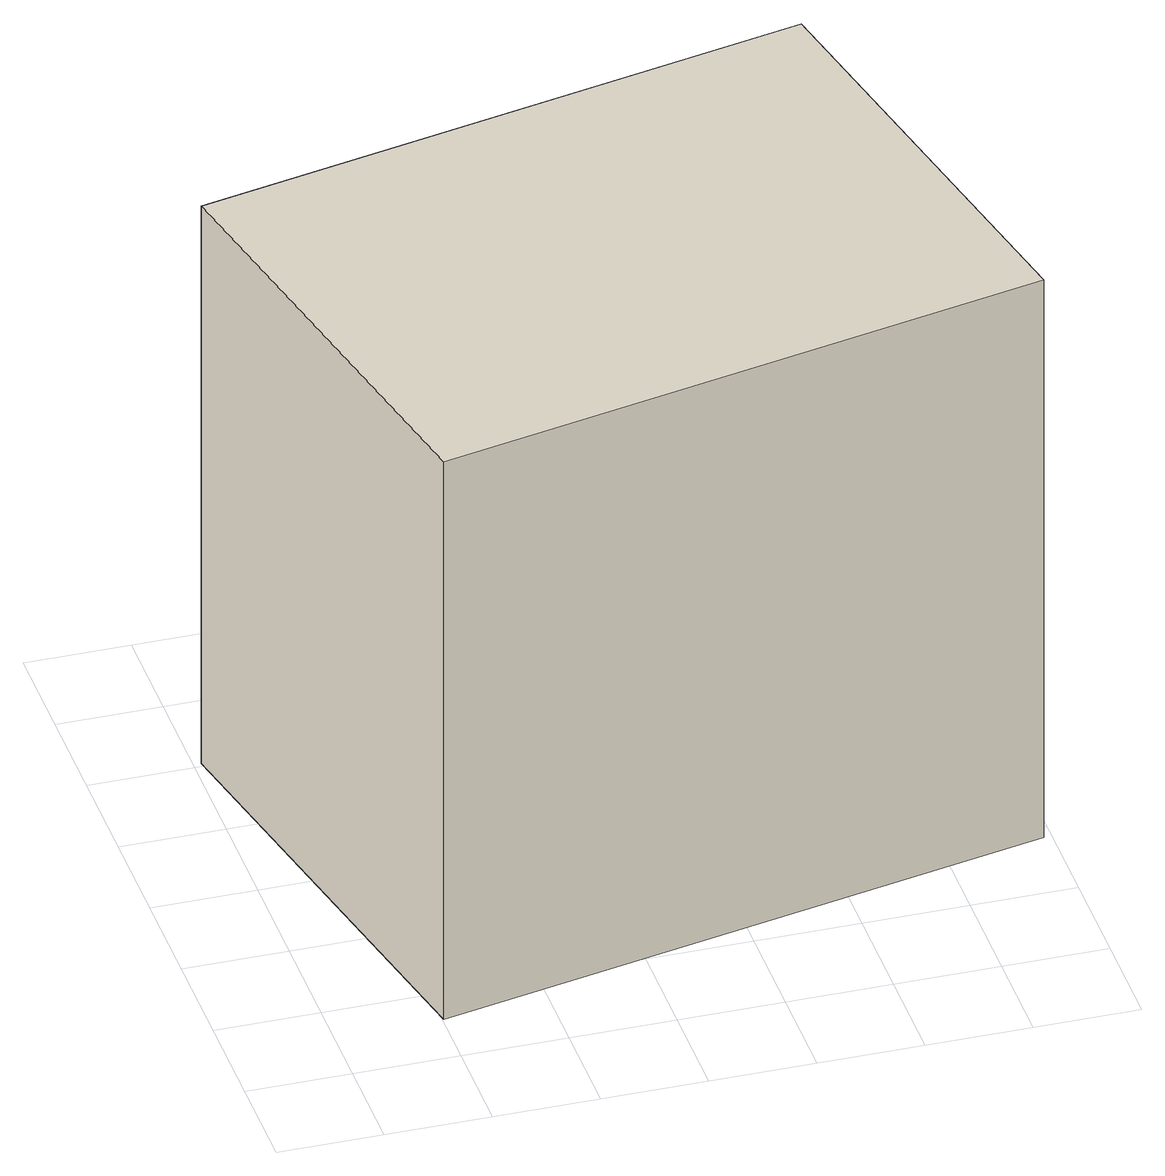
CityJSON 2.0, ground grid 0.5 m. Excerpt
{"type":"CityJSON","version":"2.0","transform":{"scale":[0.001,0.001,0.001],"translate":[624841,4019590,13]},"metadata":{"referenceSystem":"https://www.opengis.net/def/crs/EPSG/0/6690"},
"CityObjects":{
"building1":{"type":"Building","attributes":{"class":"3001","usage":"411","storeysAboveGround":9999,"BuildingDetailAttribute.buildingStructureType":"611","BuildingDetailAttribute.buildingStructureOrgType":"Null","BuildingDetailAttribute.urbanPlanType":"21","BuildingDetailAttribute.districtsAndZonesType":"Null","BuildingDetailAttribute.landUseType":"211","BuildingDetailAttribute.orgUsage":"6","BuildingDetailAttribute.specifiedBuildingCoverageRate":-9999,"BuildingDetailAttribute.specifiedFloorAreaRate":-9999,"BuildingDetailAttribute.surveyYear":2023,"BuildingIDAttribute.prefecture":"17","BuildingIDAttribute.city":"17206"},"geometry":[{"type":"Solid","lod":"1","boundaries":[[[[0,1,2,3]],[[2,4,5,3]],[[1,6,4,2]],[[0,7,6,1]],[[3,5,7,0]],[[4,6,7,5]]]]}]}
},
"vertices":[
[507,293,725],[37,2523,725],[2993,3149,725],[3463,919,725],[2993,3149,3725],[3463,919,3725],[37,2523,3725],[507,293,3725]
]}
